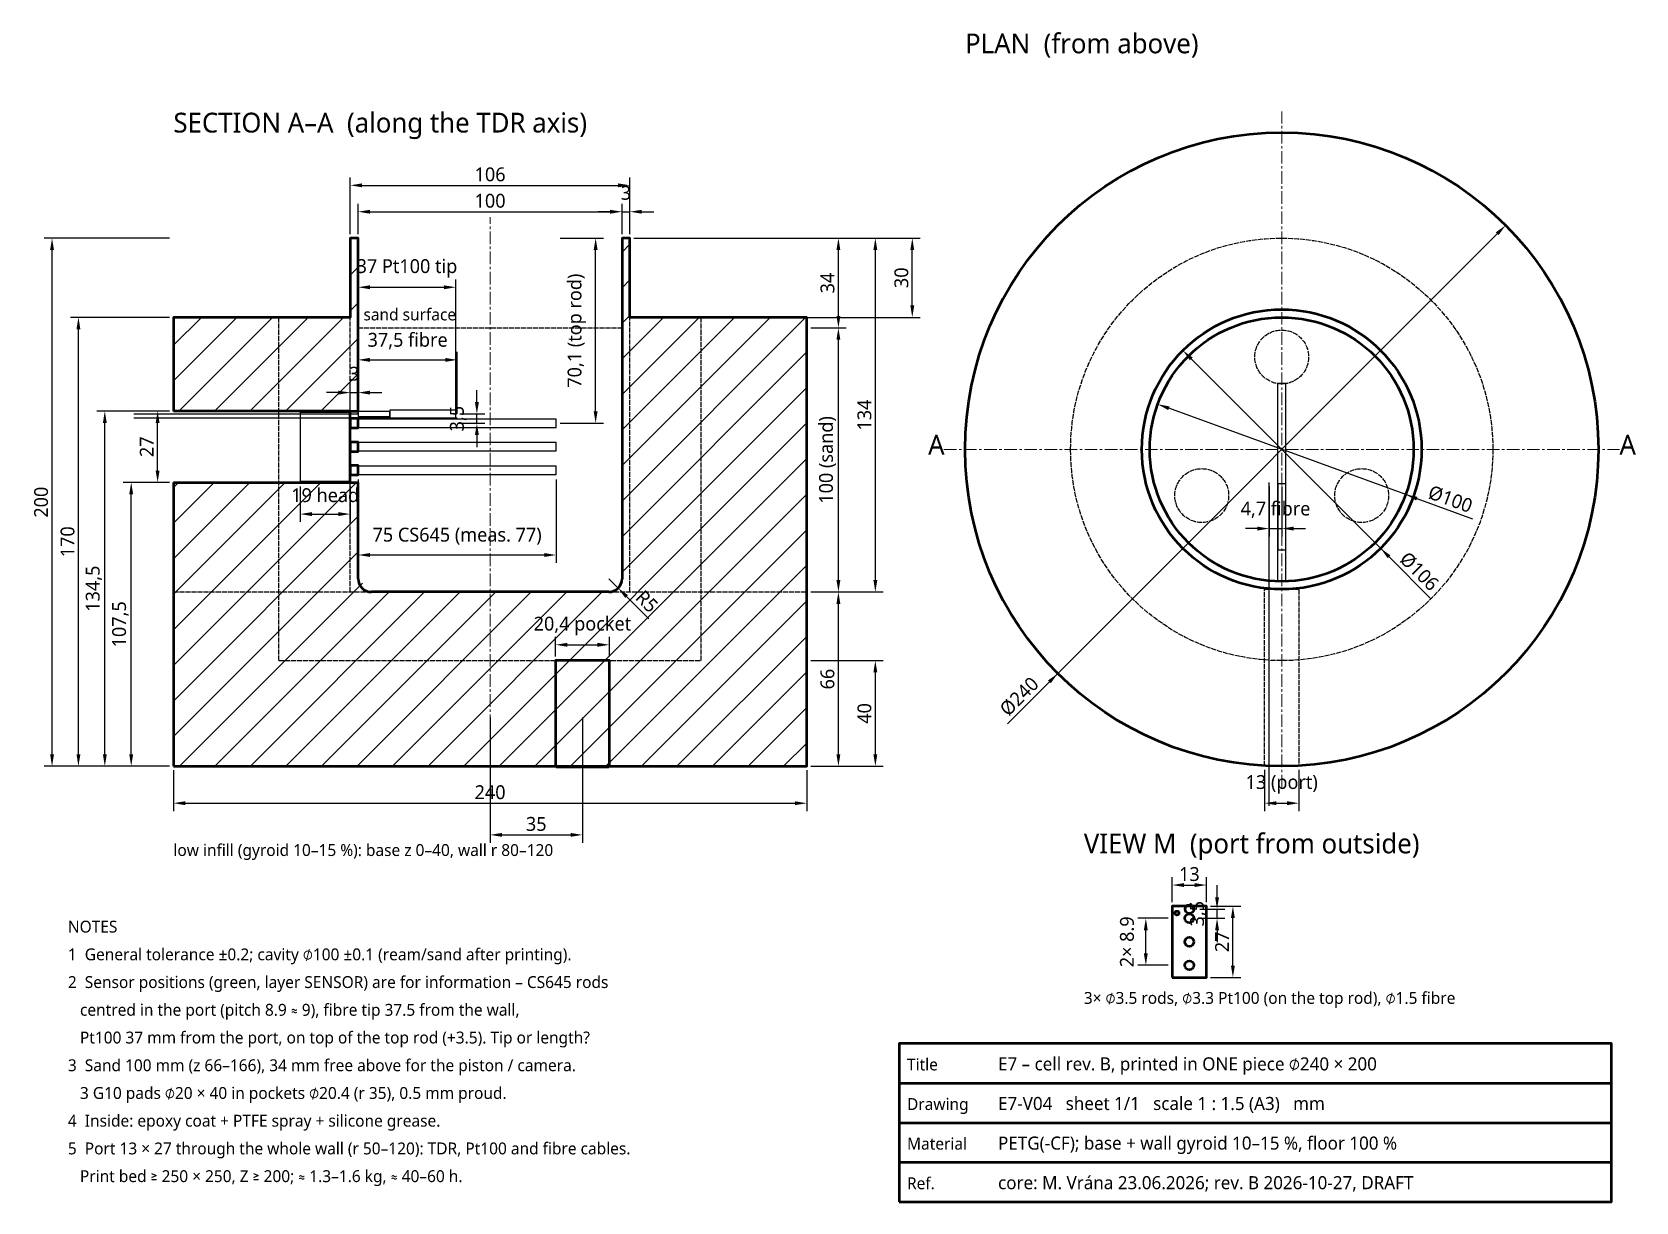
# Model space of a CAD drawing. Header units: millimetres. Extents: x 16 to 624, y 15 to 458.
import ezdxf
from ezdxf.enums import TextEntityAlignment as Align

# ---------------------------------------------------------------- set-up
doc = ezdxf.new("R2010")
doc.units = ezdxf.units.MM
doc.header["$LTSCALE"] = 1.5
doc.linetypes.add('CENTER', pattern=[5.08, 3.175, -0.635, 0.635, -0.635])
doc.linetypes.add('DASHED', pattern=[1.524, 1.27, -0.254])
for name, color, linetype, lineweight in [('CENTER', 8, 'CENTER', 18), ('HATCH', 8, 'CONTINUOUS', 13), ('HIDDEN', 8, 'DASHED', 25), ('SAND', 2, 'DASHED', 25), ('SENSOR', 3, 'CONTINUOUS', 25)]:
    doc.layers.add(name, color=color, linetype=linetype, lineweight=lineweight)
for name, color, linetype, lineweight, true_color in [('DIM', 7, 'CONTINUOUS', 25, 0x000000), ('FRAME', 7, 'CONTINUOUS', 50, 0x000000), ('OUTLINE', 7, 'CONTINUOUS', 50, 0x000000), ('TEXT', 7, 'CONTINUOUS', 25, 0x000000)]:
    doc.layers.add(name, color=color, linetype=linetype, lineweight=lineweight, true_color=true_color)
doc.styles.add('OpenSans', font='OpenSans-Regular.ttf')
doc.dimstyles.new('E7', dxfattribs={"dimtxt": 5.25, "dimasz": 4.5, "dimexe": 3, "dimexo": 1.5, "dimgap": 1.5, "dimtad": 1, "dimdec": 1, "dimtxsty": 'OpenSans', "dimcen": 2.5, "dimclrd": 256, "dimclre": 256, "dimclrt": 256, "dimazin": 3, "dimtfac": 1, "dimtmove": 0, "dimatfit": 3, "dimlwd": 25, "dimlwe": 25})

msp = doc.modelspace()

# ---------------------------------------------------------------- hatches: boundary and pattern name
at = {"layer": 'HATCH'}
h = msp.add_hatch(dxfattribs=at)
h.set_pattern_fill('ANSI31', scale=3)
h.paths.add_polyline_path([(240, 251), (240, 380), (243, 380), (243, 350), (310, 350), (310, 180), (70, 180), (70, 287.5), (137, 287.5), (137, 287.5), (140, 287.5), (140, 251), (145, 246), (235, 246)])
h = msp.add_hatch(dxfattribs=at)
h.set_pattern_fill('ANSI31', scale=3)
h.paths.add_polyline_path([(70, 314.5), (137, 314.5), (140, 314.5), (140, 380), (137, 380), (137, 350), (70, 350)])

# ---------------------------------------------------------------- linework, layer by layer
at = {"layer": 'CENTER'}
for p, q in [((490, 172), (490, 428)), ((190, 172), (190, 388)), ((362, 300), (618, 300))]:
    msp.add_line(p, q, dxfattribs=at)
at = {"layer": 'FRAME'}
for p, q in [((345, 60), (615, 60)), ((345, 45), (615, 45)), ((345, 30), (615, 30))]:
    msp.add_line(p, q, dxfattribs=at)
msp.add_lwpolyline([(345, 15), (615, 15), (615, 75), (345, 75)], close=True, dxfattribs=at)
at = {"layer": 'HIDDEN'}
for p, q in [((110, 220), (110, 350)), ((137, 246), (137, 350)), ((243, 246), (243, 350)), ((270, 220), (270, 350)), ((70, 246), (310, 246)), ((110, 220), (270, 220))]:
    msp.add_line(p, q, dxfattribs=at)
msp.add_lwpolyline([(483.5, 180.18), (483.5, 247), (496.5, 247), (496.5, 180.18)], dxfattribs=at)
for centre, radius in [((490, 300), 80), ((490, 300), 53), ((490, 335), 10.2), ((459.69, 282.5), 10.2), ((520.31, 282.5), 10.2)]:
    msp.add_circle(centre, radius, dxfattribs=at)
at = {"layer": 'OUTLINE'}
for p, q in [((137, 314.5), (140, 314.5)), ((70, 287.5), (70, 180)), ((137, 287.5), (140, 287.5)), ((235, 246), (145, 246))]:
    msp.add_line(p, q, dxfattribs=at)
for points in [[(70, 180), (310, 180), (310, 350), (243, 350), (243, 380), (240, 380), (240, 251)], [(140, 314.5), (140, 380), (137, 380), (137, 350), (70, 350), (70, 314.5)], [(70, 287.5), (137, 287.5), (137, 314.5), (70, 314.5)], [(140, 251), (140, 287.5)]]:
    msp.add_lwpolyline(points, dxfattribs=at)
for points in [[(137, 308.15), (140, 308.15), (140, 311.65), (137, 311.65)], [(137, 299.25), (140, 299.25), (140, 302.75), (137, 302.75)], [(137, 290.35), (140, 290.35), (140, 293.85), (137, 293.85)], [(214.8, 180), (235.2, 180), (235.2, 220), (214.8, 220)], [(448.5, 100), (461.5, 100), (461.5, 127), (448.5, 127)]]:
    msp.add_lwpolyline(points, close=True, dxfattribs=at)
for centre, radius in [((490, 300), 120), ((490, 300), 53), ((490, 300), 50), ((450.3, 124.4), 0.75), ((455, 122.4), 1.75), ((455, 125.9), 1.65), ((455, 113.5), 1.75), ((455, 104.6), 1.75)]:
    msp.add_circle(centre, radius, dxfattribs=at)
for centre, start, end in [((145, 251), 180, 270), ((235, 251), 270, 360)]:
    msp.add_arc(centre, 5, start, end, dxfattribs=at)
at = {"layer": 'SAND'}
msp.add_line((140, 346), (240, 346), dxfattribs=at)
at = {"layer": 'SENSOR'}
for p, q in [((55, 313.4), (140, 313.4)), ((55, 311.9), (177.5, 311.9)), ((485.3, 165), (485.3, 287.5))]:
    msp.add_line(p, q, dxfattribs=at)
for points in [[(488.4, 250), (491.6, 250), (491.6, 325), (488.4, 325)], [(118, 288), (137, 288), (137, 314), (118, 314)], [(140, 312.4), (152, 312.4), (152, 314.4), (140, 314.4)], [(140, 308.3), (215, 308.3), (215, 311.5), (140, 311.5)], [(152, 311.9), (177, 311.9), (177, 314.9), (152, 314.9)], [(140, 299.4), (215, 299.4), (215, 302.6), (140, 302.6)], [(140, 290.5), (215, 290.5), (215, 293.7), (140, 293.7)], [(488.5, 262), (491.5, 262), (491.5, 287), (488.5, 287)], [(215, 179.5), (235, 179.5), (235, 220), (215, 220)]]:
    msp.add_lwpolyline(points, close=True, dxfattribs=at)

# ---------------------------------------------------------------- texts
at = {"layer": 'TEXT', "style": 'OpenSans'}
for s, height, p in [('PLAN  (from above)', 7.5, (370, 450)), ('SECTION A–A  (along the TDR axis)', 7.5, (70, 420)), ('A', 7.5, (356, 298)), ('A', 7.5, (618, 298)), ('VIEW M  (port from outside)', 7.5, (415, 147)), ('low infill (gyroid 10–15 %): base z 0–40, wall r 80–120', 4.5, (70, 146)), ('NOTES', 4.5, (30, 117)), ('1  General tolerance ±0.2; cavity ⌀100 ±0.1 (ream/sand after printing).', 4.5, (30, 106.5)), ('2  Sensor positions (green, layer SENSOR) are for information – CS645 rods', 4.5, (30, 96)), ('3× ⌀3.5 rods, ⌀3.3 Pt100 (on the top rod), ⌀1.5 fibre', 4.5, (415, 90)), ('   centred in the port (pitch 8.9 ≈ 9), fibre tip 37.5 from the wall,', 4.5, (30, 85.5)), ('   Pt100 37 mm from the port, on top of the top rod (+3.5). Tip or length?', 4.5, (30, 75)), ('3  Sand 100 mm (z 66–166), 34 mm free above for the piston / camera.', 4.5, (30, 64.5)), ('Title', 4.5, (348, 64.8)), ('E7 – cell rev. B, printed in ONE piece ⌀240 × 200', 4.95, (382.5, 64.8)), ('   3 G10 pads ⌀20 × 40 in pockets ⌀20.4 (r 35), 0.5 mm proud.', 4.5, (30, 54)), ('E7-V04   sheet 1/1   scale 1 : 1.5 (A3)   mm', 4.95, (382.5, 49.8)), ('Drawing', 4.5, (348, 49.8)), ('4  Inside: epoxy coat + PTFE spray + silicone grease.', 4.5, (30, 43.5)), ('5  Port 13 × 27 through the whole wall (r 50–120): TDR, Pt100 and fibre cables.', 4.5, (30, 33)), ('Material', 4.5, (348, 34.8)), ('PETG(-CF); base + wall gyroid 10–15 %, floor 100 %', 4.95, (382.5, 34.8)), ('   Print bed ≥ 250 × 250, Z ≥ 200; ≈ 1.3–1.6 kg, ≈ 40–60 h.', 4.5, (30, 22.5)), ('Ref.', 4.5, (348, 19.8)), ('core: M. Vrána 23.06.2026; rev. B 2026-10-27, DRAFT', 4.95, (382.5, 19.8))]:
    msp.add_text(s, height=height, dxfattribs=at).set_placement(p)
msp.add_text('sand surface', height=4.5, dxfattribs=at).set_placement((142, 347.5), align=Align.BOTTOM_LEFT)

# ---------------------------------------------------------------- dimensions: what is measured, and where the dimension line sits
at = {"layer": 'DIM'}
for base, p1, p2 in [((137, 400), (137, 380), (243, 380)), ((140, 390), (140, 380), (240, 380)), ((240, 390), (240, 380), (243, 380)), ((137, 321.5), (137, 314.5), (140, 314.5)), ((190, 154), (190, 200), (225, 200)), ((70, 166), (70, 180), (310, 180)), ((448.5, 135), (448.5, 127), (461.5, 127))]:
    msp.add_linear_dim(base=base, p1=p1, p2=p2, dimstyle='E7', dxfattribs=at).render()
for p1, p2 in [((574.85, 384.85), (405.15, 215.15)), ((452.52, 337.48), (527.48, 262.52)), ((443.02, 317.1), (536.98, 282.9))]:
    msp.add_diameter_dim_2p(p1=p1, p2=p2, dimstyle='E7', dxfattribs=at).render()
for base, p1, p2 in [((24, 180), (70, 180), (70, 380)), ((350, 350), (243, 350), (243, 380)), ((322, 346), (310, 346), (310, 380)), ((336, 246), (310, 246), (310, 380)), ((34, 180), (70, 180), (70, 350)), ((185, 309.9), (177, 309.9), (177, 313.4)), ((44, 180), (70, 180), (70, 314.5)), ((64, 287.5), (70, 287.5), (70, 314.5)), ((54, 180), (70, 180), (70, 287.5)), ((322, 180), (310, 180), (310, 246)), ((336, 180), (310, 180), (310, 220)), ((465.5, 122.4), (457.5, 122.4), (457.5, 125.9)), ((471.5, 100), (461.5, 100), (461.5, 127))]:
    msp.add_linear_dim(base=base, p1=p1, p2=p2, angle=90, dimstyle='E7', dxfattribs=at).render()
for base, p1, p2, text in [((140, 361.4), (140, 313.4), (177, 313.4), '<> Pt100 tip'), ((140, 333.9), (140, 311.9), (177.5, 311.9), '<> fibre'), ((118, 275.5), (118, 287.5), (137, 287.5), '19 head'), ((140, 260), (140, 290.1), (215, 290.1), '75 CS645 (meas. 77)'), ((485.3, 270), (485.3, 287.5), (490, 287.5), '<> fibre'), ((214.8, 226), (214.8, 220), (235.2, 220), '<> pocket'), ((483.5, 166), (483.5, 180.18), (496.5, 180.18), '13 (port)')]:
    msp.add_linear_dim(base=base, p1=p1, p2=p2, text=text, dimstyle='E7', dxfattribs=at).render()
for base, p1, p2, text in [((230, 309.9), (215, 309.9), (215, 380), '<> (top rod)'), ((322, 246), (310, 246), (310, 346), '100 (sand)'), ((438.5, 104.6), (448.5, 104.6), (448.5, 122.4), '2× 8.9')]:
    msp.add_linear_dim(base=base, p1=p1, p2=p2, angle=90, text=text, dimstyle='E7', dxfattribs=at).render()
msp.add_radius_dim(center=(235, 251), mpoint=(238.54, 247.46), dimstyle='E7', dxfattribs=at).render()

doc.saveas('drawing.dxf')
